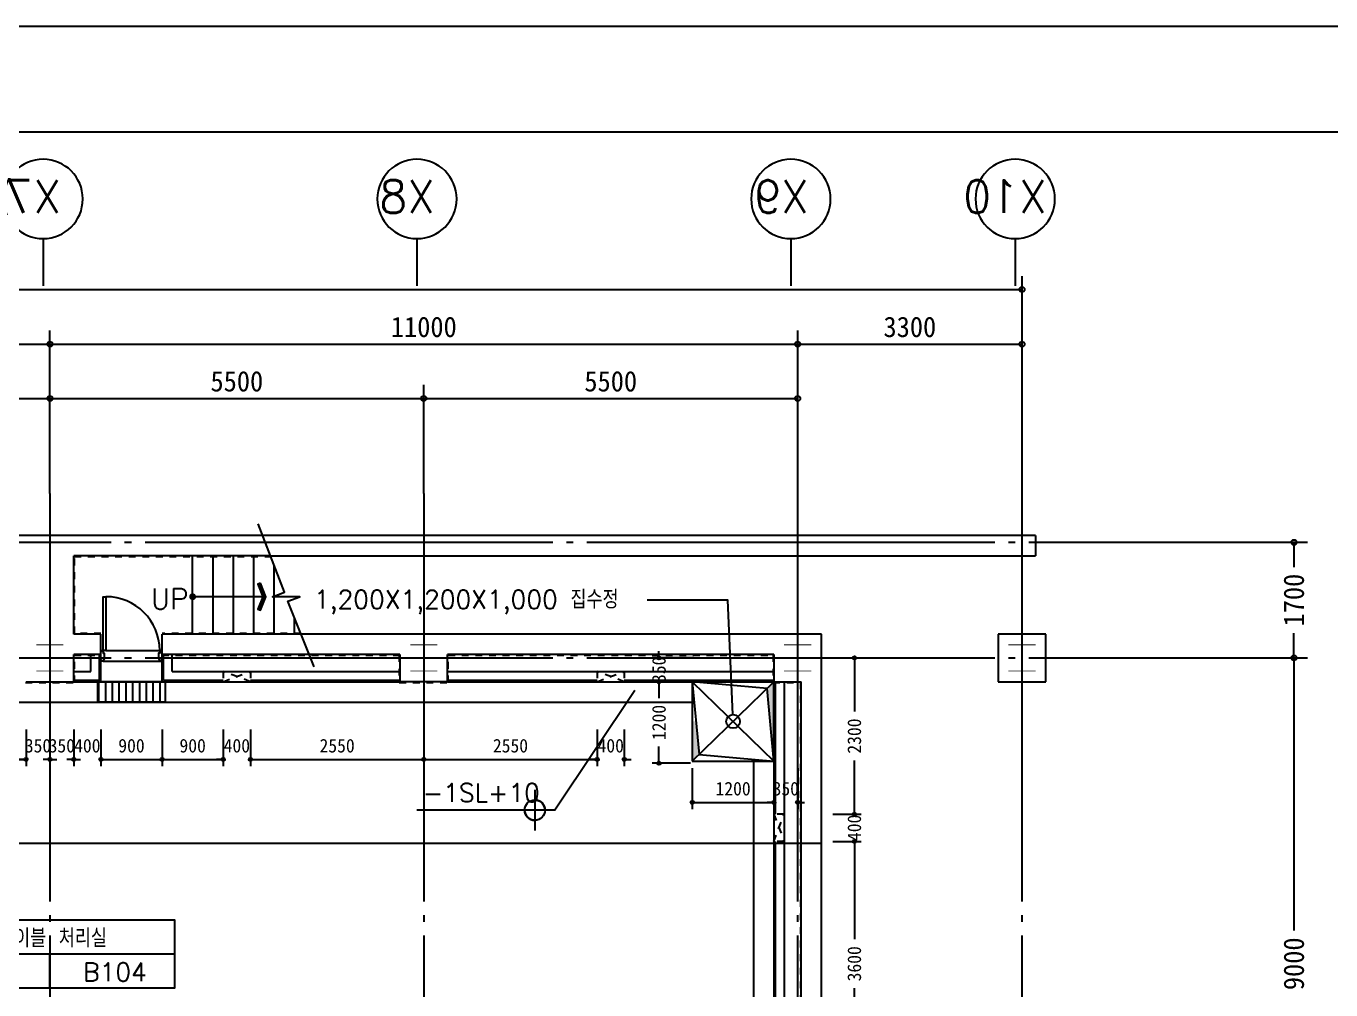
# Model space of a CAD drawing. Extents: x 0 to 81639, y 0 to 58722.
# Drawn here: x 47198 to 66392, y 44544 to 58722 of the extents above; entities that cross this region are included whole.
import ezdxf
from ezdxf.enums import TextEntityAlignment as Align

# ---------------------------------------------------------------- set-up
doc = ezdxf.new("R2010")
doc.units = 0
doc.header["$LTSCALE"] = 100
doc.linetypes.add('CENTER', pattern=[65, 60, -2, 1, -2])
doc.linetypes.add('HIDDEN', pattern=[2, 1, -1])
doc.layers.get('0').update_dxf_attribs({"linetype": 'CONTINUOUS'})
doc.layers.get('DEFPOINTS').update_dxf_attribs({"linetype": 'CONTINUOUS'})
for name, color, linetype in [('9', 9, 'CONTINUOUS'), ('COL6', 3, 'CONTINUOUS'), ('COL7', 3, 'CONTINUOUS'), ('DOOR', 7, 'CONTINUOUS'), ('DW', 4, 'CONTINUOUS'), ('ELE', 7, 'CONTINUOUS'), ('F', 7, 'CONTINUOUS'), ('FIN', 5, 'CONTINUOUS'), ('FOR', 4, 'CONTINUOUS'), ('H', 6, 'CONTINUOUS'), ('HAT', 5, 'CONTINUOUS'), ('RXBLWL', 3, 'CONTINUOUS'), ('RXCEN', 10, 'CENTER'), ('RXDIM', 7, 'CONTINUOUS'), ('RXSYMBOL', 7, 'CONTINUOUS'), ('STAIR', 3, 'CONTINUOUS'), ('TEXT', 7, 'CONTINUOUS'), ('WS', 2, 'CONTINUOUS')]:
    doc.layers.add(name, color=color, linetype=linetype)
doc.styles.add('SHB', font='simple', dxfattribs={"bigfont": 'KORbox'})
doc.styles.add('SIM', font='simple', dxfattribs={"bigfont": 'KORsimple'})
doc.styles.get("Standard").update_dxf_attribs({"font": 'DotumChe.ttf'})
doc.dimstyles.get("Standard").update_dxf_attribs({"dimscale": 100, "dimtxt": 2, "dimasz": 1, "dimexe": 1, "dimexo": 1, "dimgap": 1, "dimtad": 1, "dimdec": 0, "dimdsep": 46, "dimtxsty": 'Standard', "dimblk": 'SMALL', "dimcen": 0, "dimclrd": 256, "dimclre": 256, "dimclrt": 256, "dimadec": 0, "dimazin": 0, "dimtfac": 1, "dimtdec": 0, "dimtix": 1, "dimtofl": 0, "dimtmove": 0, "dimatfit": 0, "dimfxl": 0, "dimtolj": 1, "dimtzin": 0, "dimarcsym": 0})
doc.dimstyles.new('WDIM', dxfattribs={"dimscale": 100, "dimtxt": 3, "dimasz": 1.5, "dimexe": 2, "dimexo": 0, "dimgap": 1, "dimtad": 1, "dimdec": 0, "dimdsep": 46, "dimtxsty": 'Standard', "dimblk": 'SMALL', "dimcen": 0, "dimclrd": 256, "dimclre": 256, "dimclrt": 256, "dimadec": 0, "dimazin": 0, "dimtfac": 1, "dimtdec": 0, "dimtix": 1, "dimtofl": 0, "dimtmove": 0, "dimatfit": 0, "dimfxl": 0, "dimtolj": 1, "dimtzin": 0, "dimarcsym": 0})

# ---------------------------------------------------------------- blocks, each defined once
blk = doc.blocks.new('_Small')
at = {"color": 0, "linetype": 'ByBlock', "lineweight": -2}
blk.add_circle((0, 0), 0.25, dxfattribs=at)
blk = doc.blocks.new('*D5')
at = {"layer": 'DEFPOINTS', "color": 0, "linetype": 'Continuous'}
for p in [(61848, 54845), (11948, 51845), (61848, 51845)]:
    blk.add_point(p, dxfattribs=at)
at = {"layer": 'RXDIM', "linetype": 'Continuous', "lineweight": -2}
for p, q in [((11948, 51845), (11948, 55045)), ((61848, 51845), (61848, 55045)), ((11948, 54845), (61848, 54845))]:
    blk.add_line(p, q, dxfattribs=at)
at = {"layer": 'RXDIM', "linetype": 'Continuous', "lineweight": -2, "xscale": 150, "yscale": 150, "zscale": 150, "rotation": 180}
blk.add_blockref('_Small', (11948, 54845), dxfattribs=at)
at = {"layer": 'RXDIM', "linetype": 'Continuous', "lineweight": -2, "xscale": 150, "yscale": 150, "zscale": 150}
blk.add_blockref('_Small', (61848, 54845), dxfattribs=at)
at = {"layer": 'RXDIM', "linetype": 'Continuous', "insert": (36898, 55095), "char_height": 300, "attachment_point": 5}
blk.add_mtext('\\A1;49900', dxfattribs=at)
blk = doc.blocks.new('*D6')
at = {"layer": 'DEFPOINTS', "color": 0, "linetype": 'Continuous'}
for p in [(53048, 53245), (47548, 51845), (53048, 51845)]:
    blk.add_point(p, dxfattribs=at)
at = {"layer": 'RXDIM', "linetype": 'Continuous', "lineweight": -2}
for p, q in [((47548, 51845), (47548, 53445)), ((53048, 51845), (53048, 53445)), ((47548, 53245), (53048, 53245))]:
    blk.add_line(p, q, dxfattribs=at)
at = {"layer": 'RXDIM', "linetype": 'Continuous', "lineweight": -2, "xscale": 150, "yscale": 150, "zscale": 150, "rotation": 180}
blk.add_blockref('_Small', (47548, 53245), dxfattribs=at)
at = {"layer": 'RXDIM', "linetype": 'Continuous', "lineweight": -2, "xscale": 150, "yscale": 150, "zscale": 150}
blk.add_blockref('_Small', (53048, 53245), dxfattribs=at)
at = {"layer": 'RXDIM', "linetype": 'Continuous', "insert": (50298, 53495), "char_height": 300, "attachment_point": 5}
blk.add_mtext('\\A1;5500', dxfattribs=at)
blk = doc.blocks.new('*D7')
at = {"layer": 'DEFPOINTS', "color": 0, "linetype": 'Continuous'}
for p in [(58548, 54045), (47548, 51845), (58548, 51845)]:
    blk.add_point(p, dxfattribs=at)
at = {"layer": 'RXDIM', "linetype": 'Continuous', "lineweight": -2}
for p, q in [((47548, 51845), (47548, 54245)), ((58548, 51845), (58548, 54245)), ((47548, 54045), (58548, 54045))]:
    blk.add_line(p, q, dxfattribs=at)
at = {"layer": 'RXDIM', "linetype": 'Continuous', "lineweight": -2, "xscale": 150, "yscale": 150, "zscale": 150, "rotation": 180}
blk.add_blockref('_Small', (47548, 54045), dxfattribs=at)
at = {"layer": 'RXDIM', "linetype": 'Continuous', "lineweight": -2, "xscale": 150, "yscale": 150, "zscale": 150}
blk.add_blockref('_Small', (58548, 54045), dxfattribs=at)
at = {"layer": 'RXDIM', "linetype": 'Continuous', "insert": (53048, 54295), "char_height": 300, "attachment_point": 5}
blk.add_mtext('\\A1;11000', dxfattribs=at)
blk = doc.blocks.new('*D9')
at = {"layer": 'DEFPOINTS', "color": 0, "linetype": 'Continuous'}
for p in [(47548, 53245), (42048, 51845), (47548, 51845)]:
    blk.add_point(p, dxfattribs=at)
at = {"layer": 'RXDIM', "linetype": 'Continuous', "lineweight": -2}
for p, q in [((42048, 51845), (42048, 53445)), ((47548, 51845), (47548, 53445)), ((42048, 53245), (47548, 53245))]:
    blk.add_line(p, q, dxfattribs=at)
at = {"layer": 'RXDIM', "linetype": 'Continuous', "lineweight": -2, "xscale": 150, "yscale": 150, "zscale": 150, "rotation": 180}
blk.add_blockref('_Small', (42048, 53245), dxfattribs=at)
at = {"layer": 'RXDIM', "linetype": 'Continuous', "lineweight": -2, "xscale": 150, "yscale": 150, "zscale": 150}
blk.add_blockref('_Small', (47548, 53245), dxfattribs=at)
at = {"layer": 'RXDIM', "linetype": 'Continuous', "insert": (44798, 53495), "char_height": 300, "attachment_point": 5}
blk.add_mtext('\\A1;5500', dxfattribs=at)
blk = doc.blocks.new('*D10')
at = {"layer": 'DEFPOINTS', "color": 0, "linetype": 'Continuous'}
for p in [(47548, 54045), (36548, 51845), (47548, 51845)]:
    blk.add_point(p, dxfattribs=at)
at = {"layer": 'RXDIM', "linetype": 'Continuous', "lineweight": -2}
for p, q in [((36548, 51845), (36548, 54245)), ((47548, 51845), (47548, 54245)), ((36548, 54045), (47548, 54045))]:
    blk.add_line(p, q, dxfattribs=at)
at = {"layer": 'RXDIM', "linetype": 'Continuous', "lineweight": -2, "xscale": 150, "yscale": 150, "zscale": 150, "rotation": 180}
blk.add_blockref('_Small', (36548, 54045), dxfattribs=at)
at = {"layer": 'RXDIM', "linetype": 'Continuous', "lineweight": -2, "xscale": 150, "yscale": 150, "zscale": 150}
blk.add_blockref('_Small', (47548, 54045), dxfattribs=at)
at = {"layer": 'RXDIM', "linetype": 'Continuous', "insert": (42048, 54295), "char_height": 300, "attachment_point": 5}
blk.add_mtext('\\A1;11000', dxfattribs=at)
blk = doc.blocks.new('*D11')
at = {"layer": 'DEFPOINTS', "color": 0, "linetype": 'Continuous'}
for p in [(47548, 48473), (47898, 48473), (47898, 47935)]:
    blk.add_point(p, dxfattribs=at)
at = {"layer": 'RXDIM', "linetype": 'Continuous', "lineweight": -2}
for p, q in [((47548, 48373), (47548, 47835)), ((47898, 48373), (47898, 47835)), ((47548, 47935), (47448, 47935)), ((47898, 47935), (47998, 47935))]:
    blk.add_line(p, q, dxfattribs=at)
at = {"layer": 'RXDIM', "linetype": 'Continuous', "lineweight": -2, "xscale": 100, "yscale": 100, "zscale": 100}
blk.add_blockref('_Small', (47548, 47935), dxfattribs=at)
at = {"layer": 'RXDIM', "linetype": 'Continuous', "lineweight": -2, "xscale": 100, "yscale": 100, "zscale": 100, "rotation": 180}
blk.add_blockref('_Small', (47898, 47935), dxfattribs=at)
at = {"layer": 'RXDIM', "linetype": 'Continuous', "insert": (47723, 48135), "char_height": 200, "attachment_point": 5}
blk.add_mtext('\\A1;350', dxfattribs=at)
blk = doc.blocks.new('*D12')
at = {"layer": 'DEFPOINTS', "color": 0, "linetype": 'Continuous'}
for p in [(47198, 48473), (47548, 48473), (47548, 47935)]:
    blk.add_point(p, dxfattribs=at)
at = {"layer": 'RXDIM', "linetype": 'Continuous', "lineweight": -2}
for p, q in [((47198, 48373), (47198, 47835)), ((47548, 48373), (47548, 47835)), ((47198, 47935), (47098, 47935)), ((47548, 47935), (47648, 47935))]:
    blk.add_line(p, q, dxfattribs=at)
at = {"layer": 'RXDIM', "linetype": 'Continuous', "lineweight": -2, "xscale": 100, "yscale": 100, "zscale": 100}
blk.add_blockref('_Small', (47198, 47935), dxfattribs=at)
at = {"layer": 'RXDIM', "linetype": 'Continuous', "lineweight": -2, "xscale": 100, "yscale": 100, "zscale": 100, "rotation": 180}
blk.add_blockref('_Small', (47548, 47935), dxfattribs=at)
at = {"layer": 'RXDIM', "linetype": 'Continuous', "insert": (47373, 48135), "char_height": 200, "attachment_point": 5}
blk.add_mtext('\\A1;350', dxfattribs=at)
blk = doc.blocks.new('*D92')
at = {"layer": 'DEFPOINTS', "color": 0, "linetype": 'Continuous'}
for p in [(43598, 48473), (47198, 48473), (47198, 47935)]:
    blk.add_point(p, dxfattribs=at)
at = {"layer": 'RXDIM', "linetype": 'Continuous', "lineweight": -2}
for p, q in [((43598, 48373), (43598, 47835)), ((47198, 48373), (47198, 47835)), ((43598, 47935), (47198, 47935))]:
    blk.add_line(p, q, dxfattribs=at)
at = {"layer": 'RXDIM', "linetype": 'Continuous', "lineweight": -2, "xscale": 100, "yscale": 100, "zscale": 100, "rotation": 180}
blk.add_blockref('_Small', (43598, 47935), dxfattribs=at)
at = {"layer": 'RXDIM', "linetype": 'Continuous', "lineweight": -2, "xscale": 100, "yscale": 100, "zscale": 100}
blk.add_blockref('_Small', (47198, 47935), dxfattribs=at)
at = {"layer": 'RXDIM', "linetype": 'Continuous', "insert": (45398, 48135), "char_height": 200, "attachment_point": 5}
blk.add_mtext('\\A1;3600', dxfattribs=at)
blk = doc.blocks.new('*D106')
at = {"layer": 'DEFPOINTS', "color": 0, "linetype": 'Continuous'}
for p in [(58964, 49428), (59382, 49428), (58964, 47128)]:
    blk.add_point(p, dxfattribs=at)
at = {"layer": 'RXDIM', "linetype": 'Continuous', "lineweight": -2}
for p, q in [((59064, 49428), (59482, 49428)), ((59382, 49428), (59382, 48639)), ((59382, 47128), (59382, 47917)), ((59064, 47128), (59482, 47128))]:
    blk.add_line(p, q, dxfattribs=at)
at = {"layer": 'RXDIM', "linetype": 'Continuous', "lineweight": -2, "xscale": 100, "yscale": 100, "zscale": 100}
for p, rotation in [((59382, 49428), 90), ((59382, 47128), 270)]:
    blk.add_blockref('_Small', p, dxfattribs=dict(at, rotation=rotation))
at = {"layer": 'RXDIM', "linetype": 'Continuous', "insert": (59382, 48278), "char_height": 200, "attachment_point": 5, "rotation": 90}
blk.add_mtext('\\A1;2300', dxfattribs=at)
blk = doc.blocks.new('*D107')
at = {"layer": 'DEFPOINTS', "color": 0, "linetype": 'Continuous'}
for p in [(64448, 49428), (65848, 49428), (64448, 40428)]:
    blk.add_point(p, dxfattribs=at)
at = {"layer": 'RXDIM', "linetype": 'Continuous', "lineweight": -2}
for p, q in [((64448, 49428), (66048, 49428)), ((65848, 49428), (65848, 45420)), ((65848, 40428), (65848, 44436)), ((64448, 40428), (66048, 40428))]:
    blk.add_line(p, q, dxfattribs=at)
at = {"layer": 'RXDIM', "linetype": 'Continuous', "lineweight": -2, "xscale": 150, "yscale": 150, "zscale": 150}
for p, rotation in [((65848, 49428), 90), ((65848, 40428), 270)]:
    blk.add_blockref('_Small', p, dxfattribs=dict(at, rotation=rotation))
at = {"layer": 'RXDIM', "linetype": 'Continuous', "insert": (65848, 44928), "char_height": 300, "attachment_point": 5, "rotation": 90}
blk.add_mtext('\\A1;9000', dxfattribs=at)
blk = doc.blocks.new('*D108')
at = {"layer": 'DEFPOINTS', "color": 0, "linetype": 'Continuous'}
for p in [(56508, 49078), (57069, 49078), (57069, 47878)]:
    blk.add_point(p, dxfattribs=at)
at = {"layer": 'RXDIM', "linetype": 'Continuous', "lineweight": -2}
for p, q in [((56969, 49078), (56408, 49078)), ((56508, 49078), (56508, 48834)), ((56508, 47878), (56508, 48122)), ((56969, 47878), (56408, 47878))]:
    blk.add_line(p, q, dxfattribs=at)
at = {"layer": 'RXDIM', "linetype": 'Continuous', "lineweight": -2, "xscale": 100, "yscale": 100, "zscale": 100}
for p, rotation in [((56508, 49078), 90), ((56508, 47878), 270)]:
    blk.add_blockref('_Small', p, dxfattribs=dict(at, rotation=rotation))
at = {"layer": 'RXDIM', "linetype": 'Continuous', "insert": (56508, 48478), "char_height": 200, "attachment_point": 5, "rotation": 90}
blk.add_mtext('\\A1;1200', dxfattribs=at)
blk = doc.blocks.new('*D129')
at = {"layer": 'DEFPOINTS', "color": 0, "linetype": 'Continuous'}
for p in [(56998, 47908), (58198, 47908), (58198, 47302)]:
    blk.add_point(p, dxfattribs=at)
at = {"layer": 'RXDIM', "linetype": 'Continuous', "lineweight": -2}
for p, q in [((56998, 47808), (56998, 47202)), ((58198, 47808), (58198, 47202)), ((56998, 47302), (58198, 47302))]:
    blk.add_line(p, q, dxfattribs=at)
at = {"layer": 'RXDIM', "linetype": 'Continuous', "lineweight": -2, "xscale": 100, "yscale": 100, "zscale": 100, "rotation": 180}
blk.add_blockref('_Small', (56998, 47302), dxfattribs=at)
at = {"layer": 'RXDIM', "linetype": 'Continuous', "lineweight": -2, "xscale": 100, "yscale": 100, "zscale": 100}
blk.add_blockref('_Small', (58198, 47302), dxfattribs=at)
at = {"layer": 'RXDIM', "linetype": 'Continuous', "insert": (57598, 47503), "char_height": 200, "attachment_point": 5}
blk.add_mtext('\\A1;1200', dxfattribs=at)
blk = doc.blocks.new('*D130')
at = {"layer": 'DEFPOINTS', "color": 0, "linetype": 'Continuous'}
for p in [(58198, 47908), (58548, 47908), (58548, 47302)]:
    blk.add_point(p, dxfattribs=at)
at = {"layer": 'RXDIM', "linetype": 'Continuous', "lineweight": -2}
for p, q in [((58198, 47808), (58198, 47202)), ((58548, 47808), (58548, 47202)), ((58198, 47302), (58098, 47302)), ((58548, 47302), (58648, 47302))]:
    blk.add_line(p, q, dxfattribs=at)
at = {"layer": 'RXDIM', "linetype": 'Continuous', "lineweight": -2, "xscale": 100, "yscale": 100, "zscale": 100}
blk.add_blockref('_Small', (58198, 47302), dxfattribs=at)
at = {"layer": 'RXDIM', "linetype": 'Continuous', "lineweight": -2, "xscale": 100, "yscale": 100, "zscale": 100, "rotation": 180}
blk.add_blockref('_Small', (58548, 47302), dxfattribs=at)
at = {"layer": 'RXDIM', "linetype": 'Continuous', "insert": (58373, 47503), "char_height": 200, "attachment_point": 5}
blk.add_mtext('\\A1;350', dxfattribs=at)
blk = doc.blocks.new('*D133')
at = {"layer": 'DEFPOINTS', "color": 0, "linetype": 'Continuous'}
for p in [(50498, 48473), (53048, 48473), (53048, 47935)]:
    blk.add_point(p, dxfattribs=at)
at = {"layer": 'RXDIM', "linetype": 'Continuous', "lineweight": -2}
for p, q in [((50498, 48373), (50498, 47835)), ((53048, 48373), (53048, 47835)), ((50498, 47935), (53048, 47935))]:
    blk.add_line(p, q, dxfattribs=at)
at = {"layer": 'RXDIM', "linetype": 'Continuous', "lineweight": -2, "xscale": 100, "yscale": 100, "zscale": 100, "rotation": 180}
blk.add_blockref('_Small', (50498, 47935), dxfattribs=at)
at = {"layer": 'RXDIM', "linetype": 'Continuous', "lineweight": -2, "xscale": 100, "yscale": 100, "zscale": 100}
blk.add_blockref('_Small', (53048, 47935), dxfattribs=at)
at = {"layer": 'RXDIM', "linetype": 'Continuous', "insert": (51773, 48135), "char_height": 200, "attachment_point": 5}
blk.add_mtext('\\A1;2550', dxfattribs=at)
blk = doc.blocks.new('*D138')
at = {"layer": 'DEFPOINTS', "color": 0, "linetype": 'Continuous'}
for p in [(50098, 48473), (50498, 48473), (50498, 47935)]:
    blk.add_point(p, dxfattribs=at)
at = {"layer": 'RXDIM', "linetype": 'Continuous', "lineweight": -2}
for p, q in [((50098, 48373), (50098, 47835)), ((50498, 48373), (50498, 47835)), ((50098, 47935), (49998, 47935)), ((50498, 47935), (50598, 47935))]:
    blk.add_line(p, q, dxfattribs=at)
at = {"layer": 'RXDIM', "linetype": 'Continuous', "lineweight": -2, "xscale": 100, "yscale": 100, "zscale": 100}
blk.add_blockref('_Small', (50098, 47935), dxfattribs=at)
at = {"layer": 'RXDIM', "linetype": 'Continuous', "lineweight": -2, "xscale": 100, "yscale": 100, "zscale": 100, "rotation": 180}
blk.add_blockref('_Small', (50498, 47935), dxfattribs=at)
at = {"layer": 'RXDIM', "linetype": 'Continuous', "insert": (50298, 48135), "char_height": 200, "attachment_point": 5}
blk.add_mtext('\\A1;400', dxfattribs=at)
blk = doc.blocks.new('*D139')
at = {"layer": 'DEFPOINTS', "color": 0, "linetype": 'Continuous'}
for p in [(49198, 48473), (50098, 48473), (50098, 47935)]:
    blk.add_point(p, dxfattribs=at)
at = {"layer": 'RXDIM', "linetype": 'Continuous', "lineweight": -2}
for p, q in [((49198, 48373), (49198, 47835)), ((50098, 48373), (50098, 47835)), ((49198, 47935), (50098, 47935))]:
    blk.add_line(p, q, dxfattribs=at)
at = {"layer": 'RXDIM', "linetype": 'Continuous', "lineweight": -2, "xscale": 100, "yscale": 100, "zscale": 100, "rotation": 180}
blk.add_blockref('_Small', (49198, 47935), dxfattribs=at)
at = {"layer": 'RXDIM', "linetype": 'Continuous', "lineweight": -2, "xscale": 100, "yscale": 100, "zscale": 100}
blk.add_blockref('_Small', (50098, 47935), dxfattribs=at)
at = {"layer": 'RXDIM', "linetype": 'Continuous', "insert": (49648, 48135), "char_height": 200, "attachment_point": 5}
blk.add_mtext('\\A1;900', dxfattribs=at)
blk = doc.blocks.new('*D140')
at = {"layer": 'DEFPOINTS', "color": 0, "linetype": 'Continuous'}
for p in [(47898, 48473), (48298, 48473), (48298, 47935)]:
    blk.add_point(p, dxfattribs=at)
at = {"layer": 'RXDIM', "linetype": 'Continuous', "lineweight": -2}
for p, q in [((47898, 48373), (47898, 47835)), ((48298, 48373), (48298, 47835)), ((47898, 47935), (47798, 47935)), ((48298, 47935), (48398, 47935))]:
    blk.add_line(p, q, dxfattribs=at)
at = {"layer": 'RXDIM', "linetype": 'Continuous', "lineweight": -2, "xscale": 100, "yscale": 100, "zscale": 100}
blk.add_blockref('_Small', (47898, 47935), dxfattribs=at)
at = {"layer": 'RXDIM', "linetype": 'Continuous', "lineweight": -2, "xscale": 100, "yscale": 100, "zscale": 100, "rotation": 180}
blk.add_blockref('_Small', (48298, 47935), dxfattribs=at)
at = {"layer": 'RXDIM', "linetype": 'Continuous', "insert": (48098, 48135), "char_height": 200, "attachment_point": 5}
blk.add_mtext('\\A1;400', dxfattribs=at)
blk = doc.blocks.new('*D141')
at = {"layer": 'DEFPOINTS', "color": 0, "linetype": 'Continuous'}
for p in [(48298, 48473), (49198, 48473), (49198, 47935)]:
    blk.add_point(p, dxfattribs=at)
at = {"layer": 'RXDIM', "linetype": 'Continuous', "lineweight": -2}
for p, q in [((48298, 48373), (48298, 47835)), ((49198, 48373), (49198, 47835)), ((48298, 47935), (49198, 47935))]:
    blk.add_line(p, q, dxfattribs=at)
at = {"layer": 'RXDIM', "linetype": 'Continuous', "lineweight": -2, "xscale": 100, "yscale": 100, "zscale": 100, "rotation": 180}
blk.add_blockref('_Small', (48298, 47935), dxfattribs=at)
at = {"layer": 'RXDIM', "linetype": 'Continuous', "lineweight": -2, "xscale": 100, "yscale": 100, "zscale": 100}
blk.add_blockref('_Small', (49198, 47935), dxfattribs=at)
at = {"layer": 'RXDIM', "linetype": 'Continuous', "insert": (48748, 48135), "char_height": 200, "attachment_point": 5}
blk.add_mtext('\\A1;900', dxfattribs=at)
blk = doc.blocks.new('*D146')
at = {"layer": 'DEFPOINTS', "color": 0, "linetype": 'Continuous'}
for p in [(53048, 48473), (55598, 48473), (55598, 47935)]:
    blk.add_point(p, dxfattribs=at)
at = {"layer": 'RXDIM', "linetype": 'Continuous', "lineweight": -2}
for p, q in [((53048, 48373), (53048, 47835)), ((55598, 48373), (55598, 47835)), ((53048, 47935), (55598, 47935))]:
    blk.add_line(p, q, dxfattribs=at)
at = {"layer": 'RXDIM', "linetype": 'Continuous', "lineweight": -2, "xscale": 100, "yscale": 100, "zscale": 100, "rotation": 180}
blk.add_blockref('_Small', (53048, 47935), dxfattribs=at)
at = {"layer": 'RXDIM', "linetype": 'Continuous', "lineweight": -2, "xscale": 100, "yscale": 100, "zscale": 100}
blk.add_blockref('_Small', (55598, 47935), dxfattribs=at)
at = {"layer": 'RXDIM', "linetype": 'Continuous', "insert": (54323, 48135), "char_height": 200, "attachment_point": 5}
blk.add_mtext('\\A1;2550', dxfattribs=at)
blk = doc.blocks.new('*D147')
at = {"layer": 'DEFPOINTS', "color": 0, "linetype": 'Continuous'}
for p in [(55598, 48473), (55998, 48473), (55998, 47935)]:
    blk.add_point(p, dxfattribs=at)
at = {"layer": 'RXDIM', "linetype": 'Continuous', "lineweight": -2}
for p, q in [((55598, 48373), (55598, 47835)), ((55998, 48373), (55998, 47835)), ((55598, 47935), (55498, 47935)), ((55998, 47935), (56098, 47935))]:
    blk.add_line(p, q, dxfattribs=at)
at = {"layer": 'RXDIM', "linetype": 'Continuous', "lineweight": -2, "xscale": 100, "yscale": 100, "zscale": 100}
blk.add_blockref('_Small', (55598, 47935), dxfattribs=at)
at = {"layer": 'RXDIM', "linetype": 'Continuous', "lineweight": -2, "xscale": 100, "yscale": 100, "zscale": 100, "rotation": 180}
blk.add_blockref('_Small', (55998, 47935), dxfattribs=at)
at = {"layer": 'RXDIM', "linetype": 'Continuous', "insert": (55798, 48135), "char_height": 200, "attachment_point": 5}
blk.add_mtext('\\A1;400', dxfattribs=at)
blk = doc.blocks.new('*D155')
at = {"layer": 'DEFPOINTS', "color": 0, "linetype": 'Continuous'}
for p in [(58964, 47128), (59382, 47128), (58964, 46728)]:
    blk.add_point(p, dxfattribs=at)
at = {"layer": 'RXDIM', "linetype": 'Continuous', "lineweight": -2}
for p, q in [((59382, 47128), (59382, 47228)), ((59064, 47128), (59482, 47128)), ((59064, 46728), (59482, 46728)), ((59382, 46728), (59382, 46628))]:
    blk.add_line(p, q, dxfattribs=at)
at = {"layer": 'RXDIM', "linetype": 'Continuous', "lineweight": -2, "xscale": 100, "yscale": 100, "zscale": 100}
for p, rotation in [((59382, 47128), 270), ((59382, 46728), 90)]:
    blk.add_blockref('_Small', p, dxfattribs=dict(at, rotation=rotation))
at = {"layer": 'RXDIM', "linetype": 'Continuous', "insert": (59382, 46928), "char_height": 200, "attachment_point": 5, "rotation": 90}
blk.add_mtext('\\A1;400', dxfattribs=at)
blk = doc.blocks.new('*D156')
at = {"layer": 'DEFPOINTS', "color": 0, "linetype": 'Continuous'}
for p in [(58976, 46728), (59382, 46728), (58964, 43128)]:
    blk.add_point(p, dxfattribs=at)
at = {"layer": 'RXDIM', "linetype": 'Continuous', "lineweight": -2}
for p, q in [((59076, 46728), (59482, 46728)), ((59382, 46728), (59382, 45289)), ((59382, 43128), (59382, 44567)), ((59064, 43128), (59482, 43128))]:
    blk.add_line(p, q, dxfattribs=at)
at = {"layer": 'RXDIM', "linetype": 'Continuous', "lineweight": -2, "xscale": 100, "yscale": 100, "zscale": 100}
for p, rotation in [((59382, 46728), 90), ((59382, 43128), 270)]:
    blk.add_blockref('_Small', p, dxfattribs=dict(at, rotation=rotation))
at = {"layer": 'RXDIM', "linetype": 'Continuous', "insert": (59382, 44928), "char_height": 200, "attachment_point": 5, "rotation": 90}
blk.add_mtext('\\A1;3600', dxfattribs=at)
blk = doc.blocks.new('*D162')
at = {"layer": 'DEFPOINTS', "color": 0, "linetype": 'Continuous'}
for p in [(58548, 53245), (53048, 51845), (58548, 51845)]:
    blk.add_point(p, dxfattribs=at)
at = {"layer": 'RXDIM', "linetype": 'Continuous', "lineweight": -2}
for p, q in [((53048, 51845), (53048, 53445)), ((58548, 51845), (58548, 53445)), ((53048, 53245), (58548, 53245))]:
    blk.add_line(p, q, dxfattribs=at)
at = {"layer": 'RXDIM', "linetype": 'Continuous', "lineweight": -2, "xscale": 150, "yscale": 150, "zscale": 150, "rotation": 180}
blk.add_blockref('_Small', (53048, 53245), dxfattribs=at)
at = {"layer": 'RXDIM', "linetype": 'Continuous', "lineweight": -2, "xscale": 150, "yscale": 150, "zscale": 150}
blk.add_blockref('_Small', (58548, 53245), dxfattribs=at)
at = {"layer": 'RXDIM', "linetype": 'Continuous', "insert": (55798, 53495), "char_height": 300, "attachment_point": 5}
blk.add_mtext('\\A1;5500', dxfattribs=at)
blk = doc.blocks.new('*D163')
at = {"layer": 'DEFPOINTS', "color": 0, "linetype": 'Continuous'}
for p in [(56508, 49428), (57114, 49428), (57114, 49078)]:
    blk.add_point(p, dxfattribs=at)
at = {"layer": 'RXDIM', "linetype": 'Continuous', "lineweight": -2}
for p, q in [((56508, 49428), (56508, 49528)), ((57014, 49428), (56408, 49428)), ((57014, 49078), (56408, 49078)), ((56508, 49078), (56508, 48978))]:
    blk.add_line(p, q, dxfattribs=at)
at = {"layer": 'RXDIM', "linetype": 'Continuous', "lineweight": -2, "xscale": 100, "yscale": 100, "zscale": 100}
for p, rotation in [((56508, 49428), 270), ((56508, 49078), 90)]:
    blk.add_blockref('_Small', p, dxfattribs=dict(at, rotation=rotation))
at = {"layer": 'RXDIM', "linetype": 'Continuous', "insert": (56508, 49253), "char_height": 200, "attachment_point": 5, "rotation": 90}
blk.add_mtext('\\A1;350', dxfattribs=at)
blk = doc.blocks.new('*D164')
at = {"layer": 'DEFPOINTS', "color": 0, "linetype": 'Continuous'}
for p in [(61848, 54045), (58548, 51845), (61848, 51845)]:
    blk.add_point(p, dxfattribs=at)
at = {"layer": 'RXDIM', "linetype": 'Continuous', "lineweight": -2}
for p, q in [((58548, 51845), (58548, 54245)), ((61848, 51845), (61848, 54245)), ((58548, 54045), (61848, 54045))]:
    blk.add_line(p, q, dxfattribs=at)
at = {"layer": 'RXDIM', "linetype": 'Continuous', "lineweight": -2, "xscale": 150, "yscale": 150, "zscale": 150, "rotation": 180}
blk.add_blockref('_Small', (58548, 54045), dxfattribs=at)
at = {"layer": 'RXDIM', "linetype": 'Continuous', "lineweight": -2, "xscale": 150, "yscale": 150, "zscale": 150}
blk.add_blockref('_Small', (61848, 54045), dxfattribs=at)
at = {"layer": 'RXDIM', "linetype": 'Continuous', "insert": (60198, 54295), "char_height": 300, "attachment_point": 5}
blk.add_mtext('\\A1;3300', dxfattribs=at)
blk = doc.blocks.new('*D165')
at = {"layer": 'DEFPOINTS', "color": 0, "linetype": 'Continuous'}
for p in [(64448, 51128), (65848, 51128), (64448, 49428)]:
    blk.add_point(p, dxfattribs=at)
at = {"layer": 'RXDIM', "linetype": 'Continuous', "lineweight": -2}
for p, q in [((64448, 51128), (66048, 51128)), ((65848, 51128), (65848, 50763)), ((65848, 49428), (65848, 49794)), ((64448, 49428), (66048, 49428))]:
    blk.add_line(p, q, dxfattribs=at)
at = {"layer": 'RXDIM', "linetype": 'Continuous', "lineweight": -2, "xscale": 150, "yscale": 150, "zscale": 150}
for p, rotation in [((65848, 51128), 90), ((65848, 49428), 270)]:
    blk.add_blockref('_Small', p, dxfattribs=dict(at, rotation=rotation))
at = {"layer": 'RXDIM', "linetype": 'Continuous', "insert": (65848, 50278), "char_height": 300, "attachment_point": 5, "rotation": 90}
blk.add_mtext('\\A1;1700', dxfattribs=at)
blk = doc.blocks.new('ARROWX')
blk.add_lwpolyline([(-0.2, -0.5), (-0.293, -0.463), (-0.108, 0), (-0.293, 0.463), (-0.2, 0.5), (0, 0)], close=True)
for points in [[(-0.2, 0.5), (-0.293, 0.463), (0, 0), (-0.108, 0)], [(0, 0), (-0.108, 0), (-0.2, -0.5), (-0.293, -0.463)]]:
    blk.add_solid(points)
blk = doc.blocks.new('02')
at = {"layer": 'TEXT'}
for p, q in [((0, 3893), (0, 3200)), ((3300, 3893), (3300, 3200)), ((8800, 3893), (8800, 3200)), ((14300, 3893), (14300, 3200))]:
    blk.add_line(p, q, dxfattribs=at)
for centre in [(0, 4477), (3300, 4477), (8800, 4477), (14300, 4477)]:
    blk.add_circle(centre, 584, dxfattribs=at)
at = {"layer": 'TEXT', "style": 'SHB'}
for s, p in [('X10', (-469, 4272)), ('X9', (3032, 4272)), ('X8', (8532, 4272)), ('X7', (14032, 4272))]:
    blk.add_text(s, height=480, dxfattribs=at).set_placement(p)
blk = doc.blocks.new('미래2')
at = {"layer": '9', "color": 9}
blk.add_line((3, 293.61), (411.193, 293.61), dxfattribs=at)
at = {"layer": 'WS'}
blk.add_lwpolyline([(404.101, 25.352), (404.101, 285.802), (22.161, 285.802), (22.161, 25.352)], close=True, dxfattribs=at)

msp = doc.modelspace()

# ---------------------------------------------------------------- hatches: boundary and pattern name
at = {"layer": 'HAT'}
h = msp.add_hatch(dxfattribs=at)
h.set_pattern_fill('LINE-H', color=9, scale=100, angle=90, style=0)
h.set_pattern_definition([(270, (-50530.97, -57325.09), (-100, 6e-15), [])])
h.paths.add_polyline_path([(49247.7, 48782.1), (49247.7, 49072.1), (49187.7, 49072.1), (49187.7, 49078.1), (48247.7, 49078.1), (48247.7, 48782.1)])
for points in [[(58197.7, 49068.1), (58187.4, 49068.1), (58095.3, 48978.4), (58097.7, 48978.1), (58197.7, 47908.1)], [(57052.4, 48493.1), (56997.7, 48493.1), (56997.7, 47908.1), (57100, 48007.9), (57097.7, 48008.1)]]:
    msp.add_hatch(color=9, dxfattribs=at).paths.add_polyline_path(points)

# ---------------------------------------------------------------- linework, layer by layer
at = {"layer": 'COL6'}
for points in [[(47347.7, 49621.1, 14, 14, 0), (47747.7, 49621.1, 14, 14, 0)], [(47547.7, 49614.1, 14, 14, 0), (47547.7, 49242.1, 14, 14, 0)], [(52847.7, 49621.1, 14, 14, 0), (53247.7, 49621.1, 14, 14, 0)], [(53047.7, 49614.1, 14, 14, 0), (53047.7, 49242.1, 14, 14, 0)], [(58347.7, 49621.1, 14, 14, 0), (58747.7, 49621.1, 14, 14, 0)], [(58547.7, 49614.1, 14, 14, 0), (58547.7, 49242.1, 14, 14, 0)], [(61647.7, 49621.1, 14, 14, 0), (62047.7, 49621.1, 14, 14, 0)], [(61847.7, 49614.1, 14, 14, 0), (61847.7, 49242.1, 14, 14, 0)], [(47347.7, 49235.1, 14, 14, 0), (47747.7, 49235.1, 14, 14, 0)], [(52847.7, 49235.1, 14, 14, 0), (53247.7, 49235.1, 14, 14, 0)], [(58347.7, 49235.1, 14, 14, 0), (58747.7, 49235.1, 14, 14, 0)], [(61647.7, 49235.1, 14, 14, 0), (62047.7, 49235.1, 14, 14, 0)]]:
    msp.add_lwpolyline(points, format="xyseb", dxfattribs=at)
at = {"layer": 'COL7'}
for p, q in [((50676.1, 51228.1), (25197.7, 51228.1)), ((62047.7, 51228.1), (50676.1, 51228.1)), ((50791.6, 50928.1), (47897.7, 50928.1)), ((47897.7, 49778.1), (47897.7, 50928.1)), ((48297.7, 49778.1), (47897.7, 49778.1)), ((58897.7, 49778.1), (49197.7, 49778.1)), ((58897.7, 40778.1), (58897.7, 49778.1)), ((62197.7, 49778.1), (61497.7, 49778.1)), ((61497.7, 49778.1), (61497.7, 49078.1)), ((62197.7, 49078.1), (62197.7, 49778.1)), ((48297.7, 49478.1), (47897.7, 49478.1)), ((47897.7, 49078.1), (47897.7, 49478.1)), ((52697.7, 49478.1), (49197.7, 49478.1)), ((52697.7, 49478.1), (52697.7, 49078.1)), ((58197.7, 49478.1), (53397.7, 49478.1)), ((53397.7, 49078.1), (53397.7, 49478.1)), ((58197.7, 49478.1), (58197.7, 49078.1)), ((47197.7, 49078.1), (47897.7, 49078.1)), ((53397.7, 49078.1), (52697.7, 49078.1)), ((58197.7, 49078.1), (58597.7, 49078.1)), ((58597.7, 40778.1), (58597.7, 49078.1)), ((61497.7, 49078.1), (62197.7, 49078.1))]:
    msp.add_line(p, q, dxfattribs=at)
at = {"layer": 'COL7', "linetype": 'Continuous'}
for p, q in [((62047.7, 51228.1), (62047.7, 50928.1)), ((50791.6, 50928.1), (62047.7, 50928.1)), ((48297.7, 49478.1), (48297.7, 49778.1)), ((49197.7, 49478.1), (49197.7, 49778.1))]:
    msp.add_line(p, q, dxfattribs=at)
at = {"layer": 'DOOR', "color": 8, "linetype": 'Continuous'}
for p, q in [((48372.7, 49538.1), (49162.7, 49538.1)), ((48332.7, 49378.1), (49162.7, 49378.1))]:
    msp.add_line(p, q, dxfattribs=at)
at = {"layer": 'DOOR', "color": 6, "linetype": 'Continuous'}
for p, q in [((58217.7, 49078.1), (58217.7, 47128.1)), ((58217.7, 46728.1), (58217.7, 43128.1))]:
    msp.add_line(p, q, dxfattribs=at)
msp.add_lwpolyline([(48332.7, 49538.1), (48332.7, 50328.1), (48372.7, 50328.1), (48372.7, 49538.1)], close=True, dxfattribs=at)
for points in [[(48307.7, 49514.1), (48307.7, 49538.1), (48332.7, 49538.1), (48332.7, 49495.1), (48347.7, 49495.1), (48347.7, 49421.1), (48332.7, 49378.1), (48307.7, 49378.1), (48307.7, 49402.1)], [(49187.7, 49514.1), (49187.7, 49538.1), (49162.7, 49538.1), (49162.7, 49495.1), (49147.7, 49495.1), (49147.7, 49421.1), (49162.7, 49378.1), (49187.7, 49378.1), (49187.7, 49402.1)]]:
    msp.add_lwpolyline(points, dxfattribs=at)
at = {"layer": 'DOOR', "color": 7, "linetype": 'Continuous'}
msp.add_arc((48372.7, 49538.1), 790, 0, 90, dxfattribs=at)
at = {"layer": 'DW', "color": 4, "linetype": 'Continuous'}
for p, q in [((48147.7, 49228.1), (48147.7, 49478.1)), ((49347.7, 49228.1), (49347.7, 49478.1)), ((47897.7, 49228.1), (48147.7, 49228.1)), ((49347.7, 49228.1), (52697.7, 49228.1)), ((53397.7, 49228.1), (58197.7, 49228.1))]:
    msp.add_line(p, q, dxfattribs=at)
at = {"layer": 'ELE', "color": 4}
msp.add_line((48297.7, 49078.1), (49197.7, 49078.1), dxfattribs=at)
at = {"layer": 'ELE', "color": 4, "linetype": 'Continuous'}
msp.add_line((58347.7, 49078.1), (58347.7, 40778.1), dxfattribs=at)
at = {"layer": 'ELE', "color": 2, "linetype": 'HIDDEN'}
for points in [[(50497.7, 49228.1), (50497.7, 49078.1), (50097.7, 49228.1), (50097.7, 49078.1), (50497.7, 49228.1)], [(55997.7, 49228.1), (55997.7, 49078.1), (55597.7, 49228.1), (55597.7, 49078.1), (55997.7, 49228.1)], [(58347.7, 47128.1), (58197.7, 47128.1), (58347.7, 46728.1), (58197.7, 46728.1), (58347.7, 47128.1)]]:
    msp.add_lwpolyline(points, dxfattribs=at)
at = {"layer": 'ELE', "color": 4}
msp.add_lwpolyline([(56997.7, 47908.1), (58197.7, 47908.1), (58197.7, 49078.1), (56997.7, 49078.1)], close=True, dxfattribs=at)
at = {"layer": 'ELE', "color": 4, "linetype": 'Continuous'}
for points in [[(19897.7, 48778.1), (56997.7, 48778.1)], [(57897.7, 47908.1), (57897.7, 41478.1)], [(58197.7, 47908.1), (58197.7, 41528.1)]]:
    msp.add_lwpolyline(points, dxfattribs=at)
at = {"layer": 'F', "color": 9}
msp.add_line((17997.7, 46704), (58897.7, 46704), dxfattribs=at)
at = {"layer": 'FIN', "color": 7, "linetype": 'HIDDEN'}
for points in [[(48297.7, 49788.1), (47907.7, 49788.1), (47907.7, 50918.1), (50791.6, 50918.1)], [(51239.6, 49788.1), (49197.7, 49788.1)], [(47187.7, 49068.1), (47907.7, 49068.1), (47907.7, 49468.1), (48297.7, 49468.1)], [(49197.7, 49468.1), (52687.7, 49468.1), (52687.7, 49068.1), (53407.7, 49068.1), (53407.7, 49468.1), (58187.7, 49468.1), (58187.7, 49068.1), (58587.7, 49068.1), (58587.7, 40788.1), (58187.7, 40788.1)]]:
    msp.add_lwpolyline(points, dxfattribs=at)
at = {"layer": 'H', "color": 6, "linetype": 'Continuous'}
for p, q in [((49217.7, 49098.1), (49217.7, 49478.1)), ((49217.7, 49098.1), (50097.7, 49098.1)), ((50497.7, 49098.1), (52697.7, 49098.1)), ((53397.7, 49098.1), (55597.7, 49098.1)), ((55997.7, 49098.1), (58197.7, 49098.1))]:
    msp.add_line(p, q, dxfattribs=at)
at = {"layer": 'HAT', "color": 9}
for points in [[(49247.7, 48782.1), (49247.7, 49078.1), (48247.7, 49078.1), (48247.7, 48782.1)], [(57097.7, 48008.1), (58197.7, 47908.1), (58097.7, 48978.1), (56997.7, 49078.1)]]:
    msp.add_lwpolyline(points, close=True, dxfattribs=at)
at = {"layer": 'RXBLWL', "color": 6, "linetype": 'Continuous'}
for p, q in [((48277.7, 49098.1), (48277.7, 49468.1)), ((47897.7, 49098.1), (48277.7, 49098.1))]:
    msp.add_line(p, q, dxfattribs=at)
at = {"layer": 'RXBLWL', "color": 7, "linetype": 'Continuous'}
for p, q in [((48297.7, 49078.1), (48297.7, 49478.1)), ((49197.7, 49078.1), (49197.7, 49478.1)), ((47897.7, 49078.1), (48297.7, 49078.1)), ((49197.7, 49078.1), (52697.7, 49078.1)), ((53397.7, 49078.1), (58197.7, 49078.1)), ((58197.7, 49078.1), (58197.7, 40778.1))]:
    msp.add_line(p, q, dxfattribs=at)
at = {"layer": 'RXCEN'}
for p, q in [((47547.7, 51845.3), (47547.7, 26800.2)), ((53047.7, 51845.3), (53047.7, 26800.2)), ((58547.7, 51845.3), (58547.7, 26800.2)), ((61847.7, 51845.3), (61847.7, 26800.2)), ((9947.7, 51128.1), (64447.7, 51128.1)), ((9947.7, 49428.1), (64447.7, 49428.1)), ((56997.7, 47908.1), (58197.7, 49078.1)), ((56997.7, 49078.1), (58197.7, 47908.1))]:
    msp.add_line(p, q, dxfattribs=at)
at = {"layer": 'RXSYMBOL'}
msp.add_line((54977.7, 47191.2), (56153.2, 48953.4), dxfattribs=at)
at = {"layer": 'STAIR', "color": 4}
for p, q in [((49647.7, 49788.1), (49647.7, 50928.1)), ((49947.7, 49788.1), (49947.7, 50928.1)), ((50247.7, 49788.1), (50247.7, 50928.1)), ((50547.7, 49788.1), (50547.7, 50928.1)), ((50847.7, 49788.1), (50847.7, 50782.5)), ((51147.7, 49788.1), (51147.7, 50018))]:
    msp.add_line(p, q, dxfattribs=at)
at = {"layer": 'STAIR', "color": 2}
msp.add_line((50723.6, 50328.1), (49647.7, 50328.1), dxfattribs=at)
msp.add_lwpolyline([(51437, 49294.6), (51049.7, 50262.9), (51223.6, 50328.1), (50823.6, 50328.1), (50997.5, 50393.4), (50610.2, 51399.2)], dxfattribs=at)
msp.add_lwpolyline([(49622.7, 50328.1, 50, 50, -1), (49672.7, 50328.1, 50, 50, -1)], format="xyseb", close=True, dxfattribs=at)
at = {"layer": 'TEXT'}
for points in [[(57593.4, 48593.1), (57521.2, 50278.5), (56335.3, 50278.5)], [(54681.1, 47488.8), (54681.1, 46888.8)], [(54981.1, 47188.8), (52945.4, 47188.8)], [(45707.3, 44572), (49388.1, 44572), (49388.1, 45572), (45707.3, 45572), (45707.3, 44572)], [(45707.3, 45072), (49388.1, 45072)], [(47547.7, 44572), (47547.7, 45072)]]:
    msp.add_lwpolyline(points, dxfattribs=at)
for centre, radius in [((57597.7, 48493.1), 100), ((54681.1, 47188.8), 150)]:
    msp.add_circle(centre, radius, dxfattribs=at)
for start, end in [(0, 90), (180, 270)]:
    msp.add_arc((54681.1, 47188.8), 150, start, end, dxfattribs=at)

# ---------------------------------------------------------------- block references
at = {"layer": 'FOR', "xscale": 200, "yscale": 200}
msp.add_blockref('미래2', (-600, 0), dxfattribs=at)
at = {"layer": 'STAIR', "color": 2, "xscale": 400, "yscale": -400}
msp.add_blockref('ARROWX', (50723.6, 50328.1), dxfattribs=at)
at = {"layer": 'TEXT', "xscale": -1}
msp.add_blockref('02', (61747.7, 51702.1), dxfattribs=at)

# ---------------------------------------------------------------- texts
at = {"layer": 'STAIR', "color": 2, "style": 'SIM'}
msp.add_text('UP', height=300, dxfattribs=at).set_placement((49309.5, 50296.5), align=Align.MIDDLE_CENTER)
at = {"layer": 'TEXT', "style": 'SHB'}
for s, p in [('1,200X1,200X1,000 집수정', (51432.3, 50153.5)), ('-1SL+10', (53031.9, 47308.8)), ('케이블 처리실', (46785.7, 45172)), ('B104', (48035.8, 44672))]:
    msp.add_text(s, height=270, dxfattribs=at).set_placement(p)

# ---------------------------------------------------------------- dimensions: what is measured, and where the dimension line sits
at = {"layer": 'RXDIM', "color": 4, "linetype": 'Continuous'}
for base, p1, p2, picture, middle in [((61847.7, 54845.3), (11947.7, 51845.3), (61847.7, 51845.3), '*D5', (36897.7, 55095.5)), ((47547.7, 54045.3), (36547.7, 51845.3), (47547.7, 51845.3), '*D10', (42047.7, 54295.5)), ((58547.7, 54045.3), (47547.7, 51845.3), (58547.7, 51845.3), '*D7', (53047.7, 54295.5)), ((61847.7, 54045.3), (58547.7, 51845.3), (61847.7, 51845.3), '*D164', (60197.7, 54295.5)), ((47547.7, 53245.3), (42047.7, 51845.3), (47547.7, 51845.3), '*D9', (44797.7, 53495.5)), ((53047.7, 53245.3), (47547.7, 51845.3), (53047.7, 51845.3), '*D6', (50297.7, 53495.5)), ((58547.7, 53245.3), (53047.7, 51845.3), (58547.7, 51845.3), '*D162', (55797.7, 53495.5))]:
    dim = msp.add_linear_dim(base=base, p1=p1, p2=p2, dimstyle='WDIM', dxfattribs=at)
    dim.commit()
    dim.dimension.update_dxf_attribs({"geometry": picture, "text_midpoint": middle})
for base, p1, p2, picture, middle in [((65847.7, 51128.1), (64447.7, 49428.1), (64447.7, 51128.1), '*D165', (65847.7, 50278.1)), ((65847.7, 49428.1), (64447.7, 40428.1), (64447.7, 49428.1), '*D107', (65847.7, 44928.1))]:
    dim = msp.add_linear_dim(base=base, p1=p1, p2=p2, angle=90, dimstyle='WDIM', dxfattribs=at)
    dim.commit()
    dim.dimension.update_dxf_attribs({"geometry": picture, "text_midpoint": middle, "text_rotation": 90})
at = {"layer": 'RXDIM', "linetype": 'Continuous'}
for base, p1, p2, picture, middle in [((56508.2, 49428.1), (57113.8, 49078.1), (57113.8, 49428.1), '*D163', (56508.2, 49253.1)), ((56508.2, 49078.1), (57069.1, 47878.1), (57069.1, 49078.1), '*D108', (56508.2, 48478.1))]:
    dim = msp.add_linear_dim(base=base, p1=p1, p2=p2, angle=90, dimstyle='Standard', dxfattribs=at)
    dim.commit()
    dim.dimension.update_dxf_attribs({"geometry": picture, "text_midpoint": middle, "text_rotation": 90})
at = {"layer": 'RXDIM', "color": 9, "linetype": 'Continuous'}
for base, p1, p2, picture, middle in [((59381.5, 49428.1), (58964.1, 47128.1), (58964.1, 49428.1), '*D106', (59381.5, 48278.1)), ((59381.5, 47128.1), (58964.1, 46728.1), (58964.1, 47128.1), '*D155', (59381.5, 46928.1)), ((59381.5, 46728.1), (58964.1, 43128.1), (58975.9, 46728.1), '*D156', (59381.5, 44928.1))]:
    dim = msp.add_linear_dim(base=base, p1=p1, p2=p2, angle=90, dimstyle='Standard', dxfattribs=at)
    dim.commit()
    dim.dimension.update_dxf_attribs({"geometry": picture, "text_midpoint": middle, "text_rotation": 90})
at = {"layer": 'RXDIM', "linetype": 'Continuous'}
for base, p1, p2, picture, middle in [((47197.7, 47934.9), (43597.7, 48472.7), (47197.7, 48472.7), '*D92', (45397.7, 48135)), ((47547.7, 47934.9), (47197.7, 48472.7), (47547.7, 48472.7), '*D12', (47372.7, 48135)), ((47897.7, 47934.9), (47547.7, 48472.7), (47897.7, 48472.7), '*D11', (47722.7, 48135)), ((48297.7, 47934.9), (47897.7, 48472.7), (48297.7, 48472.7), '*D140', (48097.7, 48135)), ((49197.7, 47934.9), (48297.7, 48472.7), (49197.7, 48472.7), '*D141', (48747.7, 48135)), ((50097.7, 47934.9), (49197.7, 48472.7), (50097.7, 48472.7), '*D139', (49647.7, 48135)), ((58197.7, 47302.5), (56997.7, 47908.1), (58197.7, 47908.1), '*D129', (57597.7, 47502.6)), ((58547.7, 47302.5), (58197.7, 47908.1), (58547.7, 47908.1), '*D130', (58372.7, 47502.6))]:
    dim = msp.add_linear_dim(base=base, p1=p1, p2=p2, dimstyle='Standard', dxfattribs=at)
    dim.commit()
    dim.dimension.update_dxf_attribs({"geometry": picture, "text_midpoint": middle})
at = {"layer": 'RXDIM', "color": 9, "linetype": 'Continuous'}
for base, p1, p2, picture, middle in [((50497.7, 47934.9), (50097.7, 48472.7), (50497.7, 48472.7), '*D138', (50297.7, 48135)), ((53047.7, 47934.9), (50497.7, 48472.7), (53047.7, 48472.7), '*D133', (51772.7, 48135)), ((55597.7, 47934.9), (53047.7, 48472.7), (55597.7, 48472.7), '*D146', (54322.7, 48135)), ((55997.7, 47934.9), (55597.7, 48472.7), (55997.7, 48472.7), '*D147', (55797.7, 48135))]:
    dim = msp.add_linear_dim(base=base, p1=p1, p2=p2, dimstyle='Standard', dxfattribs=at)
    dim.commit()
    dim.dimension.update_dxf_attribs({"geometry": picture, "text_midpoint": middle})

doc.saveas('drawing.dxf')
